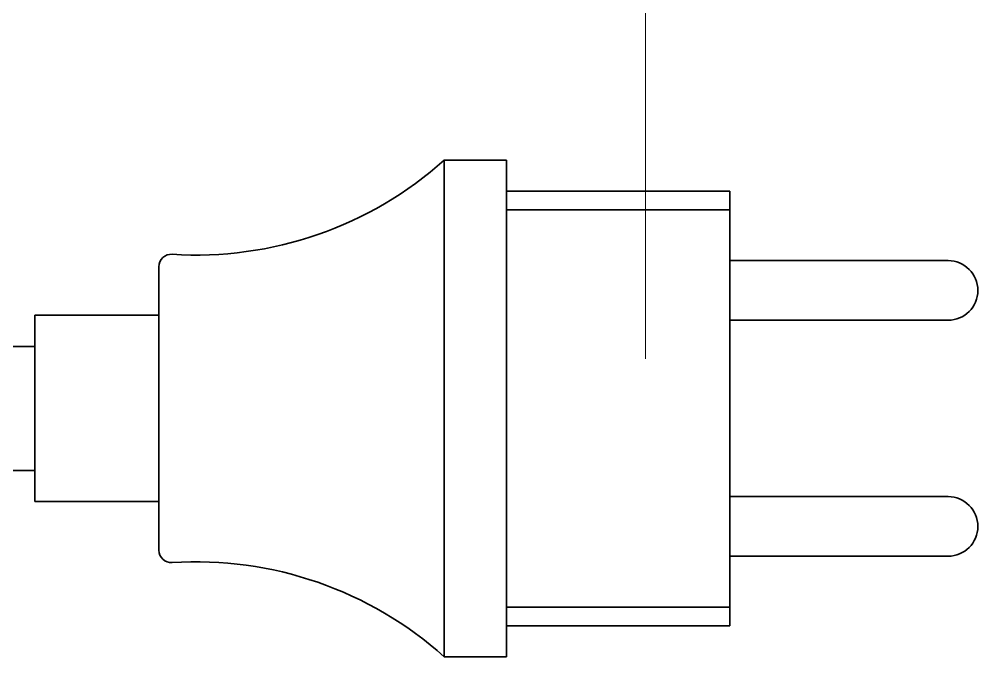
# Model space of a CAD drawing. Extents: x 5809 to 10669, y -850 to 3566.
# Drawn here: x 8091.2 to 8168.5, y 1275.8 to 1327.2 of the extents above; entities that cross this region are included whole.
import ezdxf

# ---------------------------------------------------------------- set-up
doc = ezdxf.new("R2010")
doc.units = 0
doc.header["$LTSCALE"] = 5
doc.layers.get('0').update_dxf_attribs({"linetype": 'CONTINUOUS', "lineweight": 0})
doc.layers.add('1', color=7, linetype='CONTINUOUS', true_color=0xffffff)

msp = doc.modelspace()

# ---------------------------------------------------------------- linework, layer by layer
at = {"color": 4}
msp.add_line((8141.692, 1399.826), (8141.692, 1299.826), dxfattribs=at)
at = {"layer": '1', "color": 7, "linetype": 'Continuous', "lineweight": 35}
for p, q in [((8130.473, 1315.826), (8125.473, 1315.826)), ((8125.473, 1275.826), (8125.473, 1315.826)), ((8130.473, 1275.826), (8130.473, 1315.826)), ((8148.473, 1313.326), (8130.473, 1313.326)), ((8148.473, 1311.826), (8148.473, 1313.326)), ((8130.473, 1311.826), (8148.473, 1311.826)), ((8148.473, 1279.826), (8148.473, 1311.826)), ((8166.073, 1307.726), (8148.473, 1307.726)), ((8102.473, 1284.412), (8102.473, 1307.241)), ((8092.473, 1302.326), (8092.473, 1303.326)), ((8102.473, 1303.326), (8092.473, 1303.326)), ((8148.473, 1302.926), (8166.073, 1302.926)), ((8092.473, 1289.326), (8092.473, 1302.326)), ((8092.473, 1300.826), (8082.473, 1300.826)), ((8082.473, 1290.826), (8092.473, 1290.826)), ((8092.473, 1288.326), (8092.473, 1289.326)), ((8102.473, 1288.326), (8092.473, 1288.326)), ((8166.073, 1288.726), (8148.473, 1288.726)), ((8148.473, 1283.926), (8166.073, 1283.926)), ((8130.473, 1279.826), (8148.473, 1279.826)), ((8148.473, 1278.326), (8148.473, 1279.826)), ((8148.473, 1278.326), (8130.473, 1278.326)), ((8125.473, 1275.826), (8130.473, 1275.826))]:
    msp.add_line(p, q, dxfattribs=at)
for centre, radius, start, end in [((8105.462, 1338.177), 30, 266.32151, 311.83879), ((8103.473, 1307.241), 1, 86.32151, 180), ((8166.073, 1305.326), 2.4, 0, 90), ((8166.073, 1305.326), 2.4, 270, 0), ((8166.073, 1286.326), 2.4, 0, 90), ((8166.073, 1286.326), 2.4, 270, 0), ((8103.473, 1284.412), 1, 180, 273.67849), ((8105.462, 1253.475), 30, 48.16121, 93.67849)]:
    msp.add_arc(centre, radius, start, end, dxfattribs=at)

doc.saveas('drawing.dxf')
